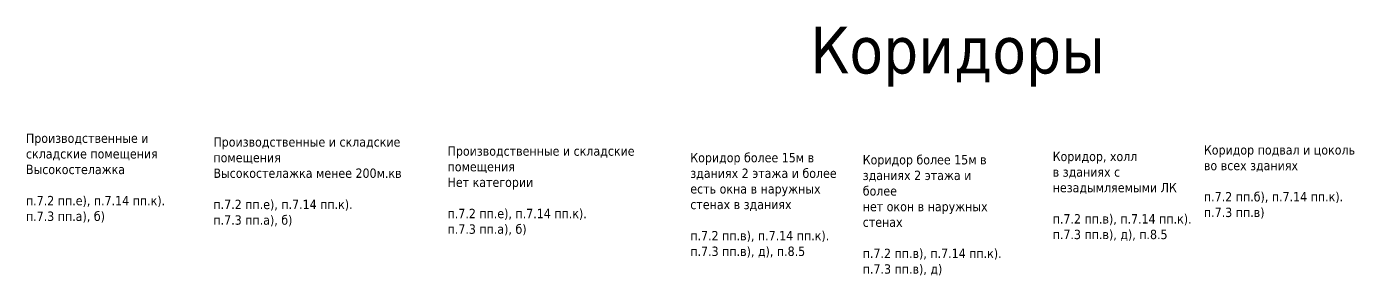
# Model space of a CAD drawing. Header units: millimetres. Extents: x -500089 to 1469082, y -290736 to 166440.
# Drawn here: x 570883 to 911189, y -59050 to 4741 of the extents above; entities that cross this region are included whole.
import ezdxf

# ---------------------------------------------------------------- set-up
doc = ezdxf.new("R2010")
doc.units = ezdxf.units.MM
doc.layers.add('экспертиза ДУ пояснения', color=6, linetype='Continuous', lineweight=0)
doc.styles.add('ЭКСПЕРТИЗА', font='tahoma.ttf')

msp = doc.modelspace()

# ---------------------------------------------------------------- texts
at = {"layer": 'экспертиза ДУ пояснения', "color": 2, "lineweight": 0, "attachment_point": 1, "style": 'ЭКСПЕРТИЗА'}
for s, insert, char_height, width in [('\\A1;Коридоры ', (771701.556, 4740.882, 0), 12000, 120682.92646), ('Коридор подвал и цоколь\\P{\\C30;во всех зданиях\\P\\P}п.7.2 пп.б), п.7.14 пп.к).\\Pп.7.3 пп.в)', (872615.912, -25675.949, 0), 2400, 41574.44695), ('Коридор более 15м {\\A1;в зданиях 2 этажа и более}\\P{\\C30;есть окна в наружных стенах \\A1;в зданиях\\P}\\Pп.7.2 пп.в), п.7.14 пп.к).\\Pп.7.3 пп.в), д), п.8.5', (740986.277, -27653.873, 0), 2400, 41574.44695), ('Коридор более 15м {\\A1;в зданиях 2 этажа и более}\\P{\\C30;нет окон в наружных стенах \\P}\\Pп.7.2 пп.в), п.7.14 пп.к).\\Pп.7.3 пп.в), д) ', (785177.245, -28189.35, 0), 2400, 37383.88281), ('Коридор, холл\\P{\\C30;в зданиях с незадымляемыми ЛК\\P\\P}п.7.2 пп.в), п.7.14 пп.к).\\Pп.7.3 пп.в), д), {\\C1;п.8.5}', (833858.333, -27336.704, 0), 2400, 41574.44695)]:
    msp.add_mtext(s, dxfattribs=dict(at, insert=insert, char_height=char_height, width=width))
at = {"layer": 'экспертиза ДУ пояснения', "color": 30, "lineweight": 0, "char_height": 2400, "attachment_point": 1, "style": 'ЭКСПЕРТИЗА'}
for s, insert, width in [('\\A1;{\\C2;Производственные и складские помещения\\A0;\\C30;\\PВысокостелажка\\P\\C2;\\Pп.7.2 пп.е), п.7.14 пп.к).\\Pп.7.3 пп.а), б)}', (570727.224, -22671.261, 0), 46597.63304), ('\\A1;{\\C2;Производственные и складские помещения\\A0;\\C30;\\PВысокостелажка менее 200м.кв\\P\\P\\C2;п.7.2 пп.е), п.7.14 пп.к).\\Pп.7.3 пп.а), б)}', (618773.672, -23639.258, 0), 50091.75969), ('\\A1;{\\C2;Производственные и складские помещения\\A0;\\C30;\\PНет категории\\P\\C2;\\Pп.7.2 пп.е), п.7.14 пп.к).\\Pп.7.3 пп.а), б)}', (678778.064, -25966.526, 0), 48621.6211)]:
    msp.add_mtext(s, dxfattribs=dict(at, insert=insert, width=width))

doc.saveas('drawing.dxf')
